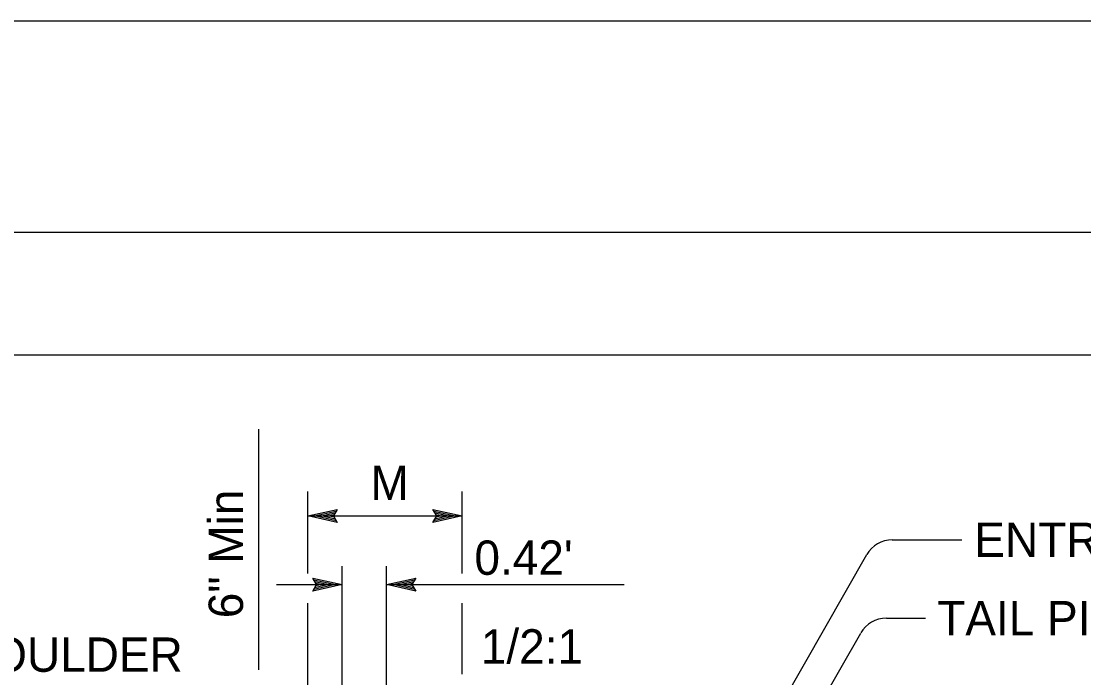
# Model space of a CAD drawing. Extents: x -894 to 866, y -472 to 714.
# Drawn here: x -297.8 to -81.3, y 579.7 to 713.6 of the extents above; entities that cross this region are included whole.
import ezdxf

# ---------------------------------------------------------------- set-up
doc = ezdxf.new("R2010")
doc.units = 0
for name, color, linetype in [('56 Stage 3 Anno', 7, 'Continuous'), ('57 Undefined', 7, 'Continuous'), ('border_PLOTTING-ELEMENTS', 7, 'Continuous'), ('border_rw_22x34_Cut_Lines', 7, 'Continuous'), ('border_SHEET', 7, 'Continuous')]:
    doc.layers.add(name, color=color, linetype=linetype)

msp = doc.modelspace()

# ---------------------------------------------------------------- linework, layer by layer
at = {"layer": '56 Stage 3 Anno'}
for p, q in [((-249.33, 581.37), (-249.33, 630.42)), ((-239.38, 600.98), (-239.38, 617.72)), ((-207.92, 600.98), (-207.92, 617.72)), ((-239.38, 612.72), (-233.38, 614.05)), ((-239.38, 612.72), (-207.92, 612.72)), ((-233.38, 611.38), (-239.38, 612.72)), ((-239.38, 612.72), (-239.38, 612.72)), ((-233.6, 611.73), (-238, 612.72)), ((-237.99, 612.72), (-233.62, 613.69)), ((-236.62, 612.71), (-233.79, 613.34)), ((-233.83, 612.09), (-236.62, 612.71)), ((-235.24, 612.71), (-234.03, 612.98)), ((-234.01, 612.44), (-235.24, 612.71)), ((-233.38, 614.05), (-234.18, 612.72)), ((-234.18, 612.72), (-233.38, 611.38)), ((-233.38, 614.05), (-233.38, 614.05)), ((-213.12, 612.72), (-213.92, 614.06)), ((-213.92, 614.06), (-213.92, 614.06)), ((-213.92, 614.06), (-207.92, 612.72)), ((-207.92, 612.72), (-213.92, 611.39)), ((-213.92, 611.39), (-213.12, 612.72)), ((-213.7, 613.7), (-209.3, 612.72)), ((-209.31, 612.71), (-213.69, 611.75)), ((-210.68, 612.72), (-213.51, 612.09)), ((-213.47, 613.34), (-210.68, 612.72)), ((-213.3, 612.99), (-212.07, 612.72)), ((-212.07, 612.72), (-213.27, 612.45)), ((-207.92, 612.72), (-207.92, 612.72)), ((-233.38, 611.38), (-233.38, 611.38)), ((-213.92, 611.39), (-213.92, 611.39)), ((-120.32, 607.86), (-106.14, 607.86)), ((-149.08, 563.54), (-125.53, 604.83)), ((-232.38, 573.74), (-232.38, 602.46)), ((-223.38, 573.85), (-223.38, 602.46)), ((-237.58, 598.72), (-238.38, 600.06)), ((-238.38, 600.06), (-238.38, 600.06)), ((-238.38, 600.06), (-232.38, 598.72)), ((-238.16, 599.7), (-233.76, 598.72)), ((-223.38, 598.72), (-217.38, 600.05)), ((-221.99, 598.72), (-217.62, 599.69)), ((-217.38, 600.05), (-218.18, 598.72)), ((-217.38, 600.05), (-217.38, 600.05)), ((-245.78, 598.72), (-232.38, 598.72)), ((-232.38, 598.72), (-238.38, 597.39)), ((-238.38, 597.39), (-237.58, 598.72)), ((-238.38, 597.39), (-238.38, 597.39)), ((-233.77, 598.71), (-238.15, 597.75)), ((-235.14, 598.72), (-237.97, 598.09)), ((-237.93, 599.34), (-235.14, 598.72)), ((-237.75, 598.99), (-236.52, 598.72)), ((-236.52, 598.72), (-237.73, 598.45)), ((-232.38, 598.72), (-232.38, 598.72)), ((-223.38, 598.72), (-174.91, 598.72)), ((-217.38, 597.38), (-223.38, 598.72)), ((-223.38, 598.72), (-223.38, 598.72)), ((-217.6, 597.73), (-222, 598.72)), ((-220.62, 598.71), (-217.79, 599.34)), ((-217.83, 598.09), (-220.62, 598.71)), ((-219.24, 598.71), (-218.03, 598.98)), ((-218.01, 598.44), (-219.24, 598.71)), ((-218.18, 598.72), (-217.38, 597.38)), ((-217.38, 597.38), (-217.38, 597.38)), ((-239.38, 563.62), (-239.38, 594.93)), ((-207.92, 580.43), (-207.92, 594.93)), ((-121.54, 591.88), (-113.58, 591.88)), ((-140.59, 564.58), (-126.75, 588.85))]:
    msp.add_line(p, q, dxfattribs=at)
for centre, end in [((-120.32, 601.86), 150.309), ((-121.54, 585.88), 150.3085)]:
    msp.add_arc(centre, 6, 90, end, dxfattribs=at)
at = {"layer": 'border_PLOTTING-ELEMENTS'}
for points in [[(-894.04, -472.44), (865.96, -472.44), (865.96, 713.56), (-894.04, 713.56)], [(-864.04, 670.56), (835.96, 670.56), (835.96, -429.44), (-864.04, -429.44)]]:
    msp.add_lwpolyline(points, close=True, dxfattribs=at)
at = {"layer": 'border_rw_22x34_Cut_Lines'}
msp.add_lwpolyline([(-864.04, 670.56), (835.96, 670.56), (835.96, -429.44), (-864.04, -429.44)], close=True, dxfattribs=at)
at = {"layer": 'border_SHEET'}
msp.add_line((-814.04, 645.56), (810.96, 645.56), dxfattribs=at)

# ---------------------------------------------------------------- texts
at = {"layer": '57 Undefined'}
for s, p in [('M', (-226.61, 615.97)), ('ENTRANCE TAPER', (-103.61, 604.36)), ("0.42'", (-205.44, 600.71)), ('TAIL PIPE', (-111.17, 588.38)), ('1/2:1', (-204.14, 582.62)), ('SHOULDER', (-316.87, 580.94))]:
    msp.add_text(s, height=7, dxfattribs=at).set_placement(p)
msp.add_text('6" Min', height=7, rotation=90, dxfattribs=at).set_placement((-252.58, 591.86))

doc.saveas('drawing.dxf')
